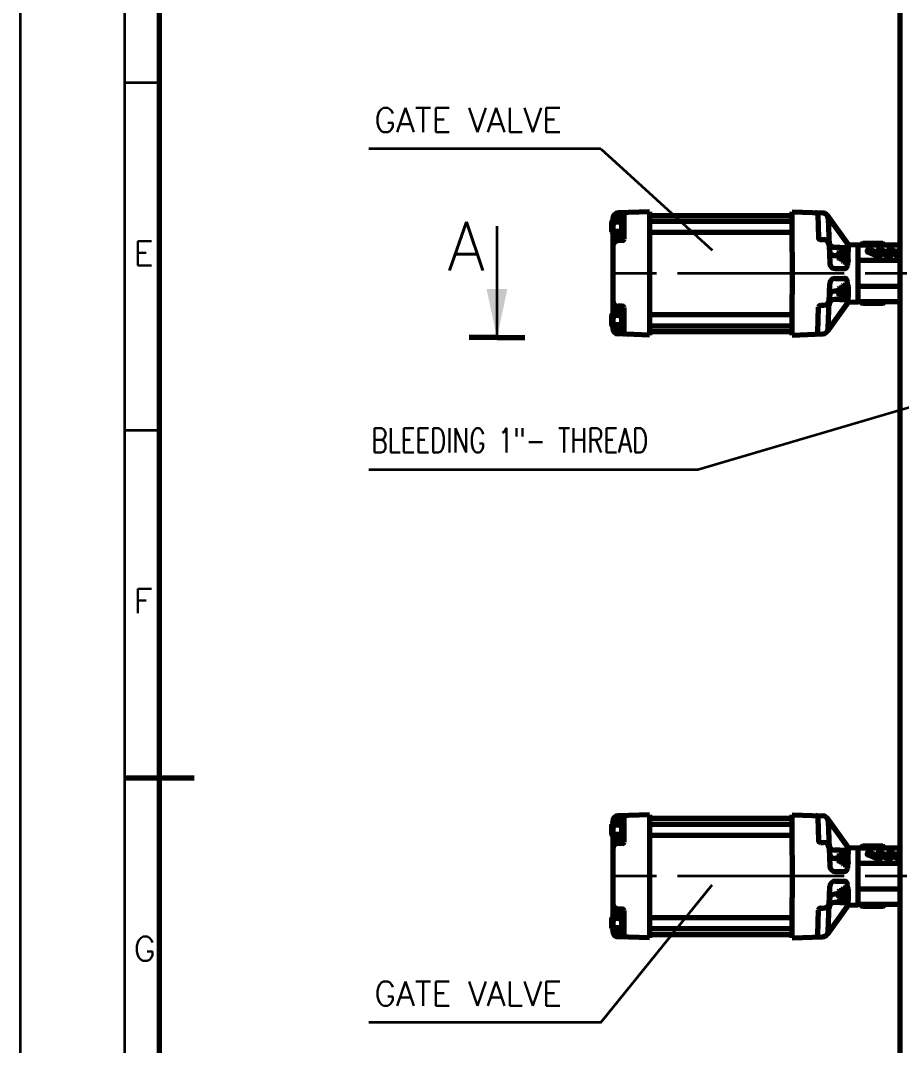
# Model space of a CAD drawing. Extents: x 68 to 8478, y -14 to 5926.
# Drawn here: x 68 to 1336, y 2557 to 4031 of the extents above; entities that cross this region are included whole.
import ezdxf

# ---------------------------------------------------------------- set-up
doc = ezdxf.new("R2010")
doc.units = 0
doc.header["$LTSCALE"] = 10
doc.linetypes.add('ACAD_ISO08W100', pattern=[36, 24, -3, 6, -3])
doc.layers.get('0').update_dxf_attribs({"linetype": 'CONTINUOUS'})
doc.layers.add('10', color=3, linetype='CONTINUOUS')
for name, color, linetype, lineweight in [('dim', 3, 'CONTINUOUS', 15), ('M_EQUIP_A1', 1, 'CONTINUOUS', 35), ('M_EQUIP_E3', 3, 'CONTINUOUS', 35), ('M_EQUIP_E5', 2, 'CONTINUOUS', 50), ('M_EQUIP_E7', 7, 'CONTINUOUS', 70)]:
    doc.layers.add(name, color=color, linetype=linetype, lineweight=lineweight)
doc.styles.add('S', font='simplex.shx', dxfattribs={"width": 0.8})
doc.styles.add('SIMPLEX', font='simplex')
doc.styles.add('TXT', font='txt')

# ---------------------------------------------------------------- blocks, each defined once
blk = doc.blocks.new('LMN1')
at = {"color": 0, "linetype": 'Continuous'}
blk.add_line((8, 0), (0, 0), dxfattribs=at)
blk.add_solid([(3.5, 0.75), (3.5, -0.75), (0, 0)], dxfattribs=at)
at = {"color": 0, "linetype": 'Continuous', "style": 'TXT'}
blk.add_attdef('A', (4.917, 0.5), '', height=3.5, dxfattribs=at)
blk = doc.blocks.new('A$C0F477D11')
at = {"layer": '10', "color": 3, "linetype": 'Continuous', "lineweight": 35}
for p, q in [((20, 395.5), (15, 395.5)), ((20, 345.5), (15, 345.5)), ((20, 295.5), (15, 295.5))]:
    blk.add_line(p, q, dxfattribs=at)
at = {"layer": '10', "color": 7, "linetype": 'Continuous', "lineweight": 70}
blk.add_line((25, 295.5), (15, 295.5), dxfattribs=at)
at = {"layer": '10', "color": 3, "linetype": 'Continuous', "lineweight": 35}
for points in [[(841, 0), (0, 0), (0, 594), (841, 594)], [(836, 5), (15, 5), (15, 589), (836, 589)]]:
    blk.add_lwpolyline(points, close=True, dxfattribs=at)
at = {"layer": '10', "color": 7, "linetype": 'Continuous', "lineweight": 70}
blk.add_lwpolyline([(831, 10), (20, 10), (20, 584), (831, 584)], close=True, dxfattribs=at)
at = {"layer": '10', "color": 3, "linetype": 'Continuous', "lineweight": 35, "style": 'S'}
for s, p in [('E', (16.3, 369.21)), ('F', (16.3, 319.21)), ('G', (16.3, 269.21))]:
    blk.add_text(s, height=3.5, dxfattribs=at).set_placement(p)

msp = doc.modelspace()

# ---------------------------------------------------------------- linework, layer by layer
at = {"layer": 'M_EQUIP_E3', "color": 3, "linetype": 'Continuous', "lineweight": 35}
for p, q in [((903, 3846.5), (569.2, 3846.5)), ((903, 3846.5), (1063.6, 3700.8)), ((1042.9, 3385.6), (1531.9, 3529.2)), ((569.2, 3385.6), (1042.9, 3385.6)), ((903, 2590.2), (1063.6, 2788.2)), ((903, 2590.2), (569.2, 2590.2))]:
    msp.add_line(p, q, dxfattribs=at)
at = {"layer": 'M_EQUIP_E3', "linetype": 'ACAD_ISO08W100', "lineweight": 35}
for p, q in [((2333.3, 3667.3), (896, 3667.3)), ((2333.3, 2800.3), (896, 2800.3))]:
    msp.add_line(p, q, dxfattribs=at)
at = {"layer": 'M_EQUIP_E5', "linetype": 'Continuous', "lineweight": 70}
for p, q in [((921.9, 3748.4), (920.3, 3745.6)), ((920.3, 3746.3), (920.3, 3588.4)), ((921.1, 3747), (921.9, 3748.4)), ((921.9, 3748.4), (931.7, 3748.4)), ((931.7, 3748.4), (921.9, 3748.4)), ((973.3, 3755.8), (928.1, 3754.3)), ((931.7, 3748.4), (932.5, 3747)), ((933.3, 3745.6), (931.7, 3748.4)), ((933.3, 3734.5), (933.3, 3745.6)), ((936.3, 3752.6), (936.3, 3716.5)), ((973.3, 3755.8), (973.3, 3707.8)), ((973.3, 3750.8), (1178.4, 3750.8)), ((1178.4, 3697.8), (1178.4, 3755.8)), ((1178.4, 3755.8), (1222.7, 3754.3)), ((1215.2, 3751.8), (1216.3, 3718.9)), ((1259.2, 3708.8), (1228.9, 3751)), ((1230.4, 3746.6), (1232.6, 3682.1)), ((919.6, 3742.5), (918.3, 3741.2)), ((918.3, 3741.2), (918.3, 3734.5)), ((918.3, 3734.5), (918.3, 3727.8)), ((919.6, 3734.5), (919.6, 3742.5)), ((919.6, 3742.5), (919.6, 3734.5)), ((920.3, 3742.5), (919.6, 3742.5)), ((919.6, 3734.5), (919.6, 3726.5)), ((919.6, 3726.5), (919.6, 3734.5)), ((921.9, 3741.5), (931.7, 3741.5)), ((931.7, 3741.5), (921.9, 3741.5)), ((933.3, 3723.4), (933.3, 3734.5)), ((973.3, 3742.5), (1178.4, 3742.5)), ((918.3, 3727.8), (919.6, 3726.5)), ((919.6, 3726.5), (920.3, 3726.5)), ((920.3, 3723.4), (921.9, 3720.7)), ((921.9, 3720.7), (931.7, 3720.7)), ((931.7, 3720.7), (933.3, 3723.4)), ((973.3, 3726.5), (1178.4, 3726.5)), ((1219.3, 3716), (1223.7, 3716)), ((934.3, 3714.5), (928.3, 3714.5)), ((973.3, 3707.8), (973.3, 3626.9)), ((1247.1, 3704.8), (1239.6, 3704.8)), ((1247.1, 3704.8), (1254.3, 3704.8)), ((1251.3, 3686.4), (1251.3, 3700.3)), ((1258.5, 3702.6), (1252.1, 3702.6)), ((1259.3, 3708.8), (1258.3, 3679.2)), ((1259.2, 3708.8), (1273.3, 3708.4)), ((1259.3, 3686.4), (1259.3, 3700.3)), ((1273.3, 3626.3), (1273.3, 3708.3)), ((1333.3, 3708), (1273.3, 3708)), ((1278.3, 3709), (1278.3, 3708)), ((1308.8, 3710.5), (1279.8, 3710.5)), ((1304.2, 3695.9), (1290, 3702.1)), ((1319.2, 3695.9), (1305, 3702.1)), ((1310.3, 3709), (1310.3, 3708)), ((1333.3, 3696.3), (1320, 3702.1)), ((1178.4, 3697.8), (1178.4, 3636.9)), ((1245.3, 3692.8), (1240, 3692.8)), ((1245.3, 3697.4), (1246.3, 3698.3)), ((1245.3, 3689.3), (1245.3, 3697.4)), ((1245.3, 3697.4), (1251.3, 3697.4)), ((1246.3, 3688.3), (1245.3, 3689.3)), ((1245.3, 3689.3), (1251.3, 3689.3)), ((1246.3, 3698.3), (1246.3, 3688.3)), ((1251.3, 3698.3), (1246.3, 3698.3)), ((1251.3, 3688.3), (1246.3, 3688.3)), ((1252.1, 3698), (1258.5, 3698)), ((1258.5, 3688.7), (1252.1, 3688.7)), ((1333.3, 3685.8), (1273.3, 3685.8)), ((1302.2, 3691.3), (1288, 3697.5)), ((1317.2, 3691.3), (1303, 3697.5)), ((1332.2, 3691.3), (1318, 3697.5)), ((1333.3, 3697.3), (1333, 3697.5)), ((1240.6, 3674.3), (1253.3, 3674.3)), ((1252.1, 3684.1), (1258.5, 3684.1)), ((1240.6, 3660.3), (1253.3, 3660.3)), ((1230.4, 3588.1), (1232.6, 3652.6)), ((1245.3, 3641.8), (1240, 3641.8)), ((1246.3, 3646.3), (1245.3, 3645.4)), ((1245.3, 3645.4), (1245.3, 3637.3)), ((1245.3, 3645.4), (1251.3, 3645.4)), ((1246.3, 3636.3), (1246.3, 3646.3)), ((1251.3, 3646.3), (1246.3, 3646.3)), ((1251.3, 3648.3), (1251.3, 3634.4)), ((1252.1, 3650.6), (1258.5, 3650.6)), ((1258.5, 3646), (1252.1, 3646)), ((1259.3, 3625.8), (1258.3, 3655.5)), ((1259.3, 3648.3), (1259.3, 3634.4)), ((1333.3, 3648.8), (1273.3, 3648.8)), ((973.3, 3626.9), (973.3, 3578.8)), ((1178.4, 3578.8), (1178.4, 3636.9)), ((1247.1, 3629.8), (1239.6, 3629.8)), ((1245.3, 3637.3), (1246.3, 3636.3)), ((1245.3, 3637.3), (1251.3, 3637.3)), ((1251.3, 3636.3), (1246.3, 3636.3)), ((1247.1, 3629.8), (1254.3, 3629.8)), ((1252.1, 3636.7), (1258.5, 3636.7)), ((1258.5, 3632.1), (1252.1, 3632.1)), ((1333.3, 3626.6), (1273.3, 3626.6)), ((1278.3, 3625.6), (1278.3, 3626.6)), ((1310.3, 3625.6), (1310.3, 3626.6)), ((921.9, 3614), (920.3, 3611.3)), ((921.1, 3612.6), (921.9, 3614)), ((931.7, 3614), (921.9, 3614)), ((921.9, 3614), (931.7, 3614)), ((934.3, 3620.2), (928.3, 3620.2)), ((933.3, 3611.3), (931.7, 3614)), ((931.7, 3614), (932.5, 3612.6)), ((936.3, 3618.2), (936.3, 3582.1)), ((1215.2, 3582.9), (1216.4, 3618.7)), ((1219.4, 3621.6), (1223.8, 3621.6)), ((1259.3, 3625.8), (1228.9, 3583.7)), ((1259.2, 3625.8), (1273.3, 3626.3)), ((1308.8, 3624.1), (1279.8, 3624.1)), ((919.6, 3608.2), (918.3, 3606.9)), ((918.3, 3606.9), (918.3, 3600.2)), ((918.3, 3600.2), (918.3, 3593.4)), ((919.6, 3608.2), (919.6, 3600.2)), ((919.6, 3600.2), (919.6, 3608.2)), ((920.3, 3608.2), (919.6, 3608.2)), ((919.6, 3592.2), (919.6, 3600.2)), ((919.6, 3600.2), (919.6, 3592.2)), ((931.7, 3607.1), (921.9, 3607.1)), ((921.9, 3607.1), (931.7, 3607.1)), ((933.3, 3600.2), (933.3, 3611.3)), ((933.3, 3589.1), (933.3, 3600.2)), ((973.3, 3608.2), (1178.4, 3608.2)), ((918.3, 3593.4), (919.6, 3592.2)), ((919.6, 3592.2), (920.3, 3592.2)), ((920.3, 3589.1), (921.9, 3586.3)), ((921.9, 3586.3), (931.7, 3586.3)), ((931.7, 3586.3), (933.3, 3589.1)), ((973.3, 3592.2), (1178.4, 3592.2)), ((973.3, 3583.8), (1178.4, 3583.8)), ((973.3, 3578.8), (928.1, 3580.4)), ((1178.4, 3578.8), (1222.7, 3580.4)), ((919.6, 2875.5), (918.3, 2874.2)), ((919.6, 2867.5), (919.6, 2875.5)), ((919.6, 2875.5), (919.6, 2867.5)), ((920.3, 2875.5), (919.6, 2875.5)), ((921.9, 2881.4), (920.3, 2878.6)), ((920.3, 2879.3), (920.3, 2721.4)), ((921.1, 2880), (921.9, 2881.4)), ((921.9, 2881.4), (931.7, 2881.4)), ((931.7, 2881.4), (921.9, 2881.4)), ((973.3, 2888.8), (928.1, 2887.3)), ((931.7, 2881.4), (932.5, 2880)), ((933.3, 2878.6), (931.7, 2881.4)), ((933.3, 2867.5), (933.3, 2878.6)), ((936.3, 2885.6), (936.3, 2849.5)), ((973.3, 2888.8), (973.3, 2840.8)), ((973.3, 2883.8), (1178.4, 2883.8)), ((973.3, 2875.5), (1178.4, 2875.5)), ((1178.4, 2830.8), (1178.4, 2888.8)), ((1178.4, 2888.8), (1222.7, 2887.3)), ((1215.2, 2884.8), (1216.3, 2851.9)), ((1259.2, 2841.8), (1228.9, 2884)), ((1230.4, 2879.6), (1232.6, 2815.1)), ((918.3, 2874.2), (918.3, 2867.5)), ((918.3, 2867.5), (918.3, 2860.8)), ((918.3, 2860.8), (919.6, 2859.5)), ((919.6, 2867.5), (919.6, 2859.5)), ((919.6, 2859.5), (919.6, 2867.5)), ((921.9, 2874.5), (931.7, 2874.5)), ((931.7, 2874.5), (921.9, 2874.5)), ((933.3, 2856.4), (933.3, 2867.5)), ((919.6, 2859.5), (920.3, 2859.5)), ((920.3, 2856.4), (921.9, 2853.7)), ((921.9, 2853.7), (931.7, 2853.7)), ((934.3, 2847.5), (928.3, 2847.5)), ((931.7, 2853.7), (933.3, 2856.4)), ((973.3, 2859.5), (1178.4, 2859.5)), ((1219.3, 2849), (1223.7, 2849)), ((973.3, 2840.8), (973.3, 2759.9)), ((1178.4, 2830.8), (1178.4, 2769.9)), ((1247.1, 2837.8), (1239.6, 2837.8)), ((1245.3, 2830.4), (1246.3, 2831.3)), ((1246.3, 2831.3), (1246.3, 2821.3)), ((1251.3, 2831.3), (1246.3, 2831.3)), ((1247.1, 2837.8), (1254.3, 2837.8)), ((1251.3, 2819.4), (1251.3, 2833.3)), ((1258.5, 2835.6), (1252.1, 2835.6)), ((1252.1, 2831), (1258.5, 2831)), ((1259.3, 2841.8), (1258.3, 2812.2)), ((1259.2, 2841.8), (1273.3, 2841.4)), ((1259.3, 2819.4), (1259.3, 2833.3)), ((1273.3, 2759.3), (1273.3, 2841.3)), ((1333.3, 2841), (1273.3, 2841)), ((1278.3, 2842), (1278.3, 2841)), ((1308.8, 2843.5), (1279.8, 2843.5)), ((1302.2, 2824.3), (1288, 2830.5)), ((1304.2, 2828.9), (1290, 2835.1)), ((1317.2, 2824.3), (1303, 2830.5)), ((1319.2, 2828.9), (1305, 2835.1)), ((1310.3, 2842), (1310.3, 2841)), ((1332.2, 2824.3), (1318, 2830.5)), ((1333.3, 2829.3), (1320, 2835.1)), ((1333.3, 2830.3), (1333, 2830.5)), ((1245.3, 2825.8), (1240, 2825.8)), ((1245.3, 2822.3), (1245.3, 2830.4)), ((1245.3, 2830.4), (1251.3, 2830.4)), ((1246.3, 2821.3), (1245.3, 2822.3)), ((1245.3, 2822.3), (1251.3, 2822.3)), ((1251.3, 2821.3), (1246.3, 2821.3)), ((1258.5, 2821.7), (1252.1, 2821.7)), ((1252.1, 2817.1), (1258.5, 2817.1)), ((1333.3, 2818.8), (1273.3, 2818.8)), ((1240.6, 2807.3), (1253.3, 2807.3)), ((1240.6, 2793.3), (1253.3, 2793.3)), ((1259.3, 2758.8), (1258.3, 2788.5)), ((1230.4, 2721.1), (1232.6, 2785.6)), ((1245.3, 2774.8), (1240, 2774.8)), ((1246.3, 2779.3), (1245.3, 2778.4)), ((1245.3, 2778.4), (1245.3, 2770.3)), ((1245.3, 2778.4), (1251.3, 2778.4)), ((1246.3, 2769.3), (1246.3, 2779.3)), ((1251.3, 2779.3), (1246.3, 2779.3)), ((1251.3, 2781.3), (1251.3, 2767.4)), ((1252.1, 2783.6), (1258.5, 2783.6)), ((1258.5, 2779), (1252.1, 2779)), ((1259.3, 2781.3), (1259.3, 2767.4)), ((1333.3, 2781.8), (1273.3, 2781.8)), ((973.3, 2759.9), (973.3, 2711.8)), ((1178.4, 2711.8), (1178.4, 2769.9)), ((1259.3, 2758.8), (1228.9, 2716.7)), ((1247.1, 2762.8), (1239.6, 2762.8)), ((1245.3, 2770.3), (1246.3, 2769.3)), ((1245.3, 2770.3), (1251.3, 2770.3)), ((1251.3, 2769.3), (1246.3, 2769.3)), ((1247.1, 2762.8), (1254.3, 2762.8)), ((1252.1, 2769.7), (1258.5, 2769.7)), ((1258.5, 2765.1), (1252.1, 2765.1)), ((1259.2, 2758.8), (1273.3, 2759.3)), ((1333.3, 2759.6), (1273.3, 2759.6)), ((1278.3, 2758.6), (1278.3, 2759.6)), ((1308.8, 2757.1), (1279.8, 2757.1)), ((1310.3, 2758.6), (1310.3, 2759.6)), ((921.9, 2747), (920.3, 2744.3)), ((921.1, 2745.6), (921.9, 2747)), ((931.7, 2747), (921.9, 2747)), ((921.9, 2747), (931.7, 2747)), ((934.3, 2753.2), (928.3, 2753.2)), ((933.3, 2744.3), (931.7, 2747)), ((931.7, 2747), (932.5, 2745.6)), ((933.3, 2733.2), (933.3, 2744.3)), ((936.3, 2751.2), (936.3, 2715.1)), ((1215.2, 2715.9), (1216.4, 2751.7)), ((1219.4, 2754.6), (1223.8, 2754.6)), ((919.6, 2741.2), (918.3, 2739.9)), ((918.3, 2739.9), (918.3, 2733.2)), ((918.3, 2733.2), (918.3, 2726.4)), ((919.6, 2741.2), (919.6, 2733.2)), ((919.6, 2733.2), (919.6, 2741.2)), ((920.3, 2741.2), (919.6, 2741.2)), ((919.6, 2725.2), (919.6, 2733.2)), ((919.6, 2733.2), (919.6, 2725.2)), ((931.7, 2740.1), (921.9, 2740.1)), ((921.9, 2740.1), (931.7, 2740.1)), ((933.3, 2722.1), (933.3, 2733.2)), ((973.3, 2741.2), (1178.4, 2741.2)), ((918.3, 2726.4), (919.6, 2725.2)), ((919.6, 2725.2), (920.3, 2725.2)), ((920.3, 2722.1), (921.9, 2719.3)), ((921.9, 2719.3), (931.7, 2719.3)), ((973.3, 2711.8), (928.1, 2713.4)), ((931.7, 2719.3), (933.3, 2722.1)), ((973.3, 2725.2), (1178.4, 2725.2)), ((973.3, 2716.8), (1178.4, 2716.8)), ((1178.4, 2711.8), (1222.7, 2713.4))]:
    msp.add_line(p, q, dxfattribs=at)
for points in [[(936.3, 3734.5), (936.3, 3749.5), (933.3, 3749.5), (933.3, 3734.5), (933.3, 3719.5), (936.3, 3719.5)], [(936.3, 3600.2), (936.3, 3615.2), (933.3, 3615.2), (933.3, 3600.2), (933.3, 3585.2), (936.3, 3585.2)], [(936.3, 2867.5), (936.3, 2882.5), (933.3, 2882.5), (933.3, 2867.5), (933.3, 2852.5), (936.3, 2852.5)], [(936.3, 2733.2), (936.3, 2748.2), (933.3, 2748.2), (933.3, 2733.2), (933.3, 2718.2), (936.3, 2718.2)]]:
    msp.add_lwpolyline(points, close=True, dxfattribs=at)
for points in [[(933.3, 3734.5, -0.143534), (931.7, 3727.6), (921.9, 3727.6), (931.7, 3727.6, -0.28521), (932.5, 3722.1), (931.7, 3720.7), (921.9, 3720.7), (921.1, 3722.1, -0.28521), (921.9, 3727.6, -0.11397), (920.3, 3733.1)], [(933.3, 3600.2, -0.143534), (931.7, 3593.2), (921.9, 3593.2), (931.7, 3593.2, -0.28521), (932.5, 3587.7), (931.7, 3586.3), (921.9, 3586.3), (921.1, 3587.7, -0.28521), (921.9, 3593.2, -0.11397), (920.3, 3598.7)], [(933.3, 2867.5, -0.143534), (931.7, 2860.6), (921.9, 2860.6), (931.7, 2860.6, -0.28521), (932.5, 2855.1), (931.7, 2853.7), (921.9, 2853.7), (921.1, 2855.1, -0.28521), (921.9, 2860.6, -0.11397), (920.3, 2866.1)], [(933.3, 2733.2, -0.143534), (931.7, 2726.2), (921.9, 2726.2), (931.7, 2726.2, -0.28521), (932.5, 2720.7), (931.7, 2719.3), (921.9, 2719.3), (921.1, 2720.7, -0.28521), (921.9, 2726.2, -0.11397), (920.3, 2731.7)]]:
    msp.add_lwpolyline(points, format="xyb", dxfattribs=at)
for centre, radius, start, end in [((928.3, 3746.3), 8, 92, 180), ((926, 3744.9), 5.31, 156.3758, 220.0506), ((927.7, 3744.9), 5.31, 319.9494, 23.6242), ((938.3, 3752.6), 2, 92, 180), ((1212.2, 3751.7), 3, 2, 88), ((1222.4, 3746.3), 8, 2, 88), ((933, 3735.3), 12.6, 150.6599, 183.3322), ((920.7, 3735.3), 12.6, 356.6678, 29.3401), ((934.3, 3716.5), 2, 270, 0), ((1219.3, 3719), 3, 182, 270), ((1223.7, 3708), 8, 2, 90), ((928.3, 3706.5), 8, 90, 180), ((1239.6, 3712.8), 8, 182, 270), ((1240, 3700.8), 8, 182, 270), ((1255.1, 3700.3), 3.73, 141.7868, 218.2132), ((1254.3, 3709.8), 5, 270, 348.5028), ((1255.6, 3700.3), 3.73, 321.7868, 38.2132), ((1279.8, 3709), 1.5, 90, 180), ((1289, 3699.8), 2.5, 66.524, 246.524), ((1304, 3699.8), 2.5, 66.524, 246.524), ((1308.8, 3709), 1.5, 0, 90), ((1319, 3699.8), 2.5, 66.524, 246.524), ((1334, 3699.8), 2.5, 106.257, 246.524), ((1265.1, 3693.3), 13.7, 160.3471, 199.6529), ((1255.1, 3686.4), 3.73, 141.7868, 218.2132), ((1245.6, 3693.3), 13.7, 340.3471, 19.6529), ((1255.6, 3686.4), 3.73, 321.7868, 38.2132), ((1303.2, 3693.6), 2.5, 246.524, 66.524), ((1318.2, 3693.6), 2.5, 246.524, 66.524), ((1333.2, 3693.6), 2.5, 246.524, 273.6235), ((1240.6, 3682.3), 8, 182, 270), ((1253.3, 3679.3), 5, 270, 358), ((1240.6, 3652.3), 8, 90, 178), ((1253.3, 3655.3), 5, 2, 90), ((1240, 3633.8), 8, 90, 178), ((1255.1, 3648.3), 3.73, 141.7868, 218.2132), ((1265.1, 3641.3), 13.7, 160.3471, 199.6529), ((1255.6, 3648.3), 3.73, 321.7868, 38.2132), ((1245.6, 3641.3), 13.7, 340.3471, 19.6529), ((928.3, 3628.2), 8, 180, 270), ((1223.8, 3629.6), 8, 270, 358), ((1239.6, 3621.8), 8, 90, 178), ((1255.1, 3634.4), 3.73, 141.7868, 218.2132), ((1254.3, 3624.8), 5, 11.4972, 90), ((1255.6, 3634.4), 3.73, 321.7868, 38.2132), ((926, 3610.5), 5.31, 156.3758, 220.0506), ((927.7, 3610.5), 5.31, 319.9494, 23.6242), ((934.3, 3618.2), 2, 0, 90), ((1219.4, 3618.6), 3, 90, 178), ((1279.8, 3625.6), 1.5, 180, 270), ((1308.8, 3625.6), 1.5, 270, 0), ((933, 3600.9), 12.6, 150.6599, 183.3322), ((920.7, 3600.9), 12.6, 356.6678, 29.3401), ((928.3, 3588.4), 8, 180, 268), ((1212.2, 3583), 3, 272, 358), ((1222.4, 3588.4), 8, 272, 358), ((938.3, 3582.1), 2, 180, 268), ((928.3, 2879.3), 8, 92, 180), ((926, 2877.9), 5.31, 156.3758, 220.0506), ((927.7, 2877.9), 5.31, 319.9494, 23.6242), ((938.3, 2885.6), 2, 92, 180), ((1212.2, 2884.7), 3, 2, 88), ((1222.4, 2879.3), 8, 2, 88), ((933, 2868.3), 12.6, 150.6599, 183.3322), ((920.7, 2868.3), 12.6, 356.6678, 29.3401), ((928.3, 2839.5), 8, 90, 180), ((934.3, 2849.5), 2, 270, 0), ((1219.3, 2852), 3, 182, 270), ((1223.7, 2841), 8, 2, 90), ((1239.6, 2845.8), 8, 182, 270), ((1240, 2833.8), 8, 182, 270), ((1255.1, 2833.3), 3.73, 141.7868, 218.2132), ((1265.1, 2826.3), 13.7, 160.3471, 199.6529), ((1254.3, 2842.8), 5, 270, 348.5028), ((1255.6, 2833.3), 3.73, 321.7868, 38.2132), ((1245.6, 2826.3), 13.7, 340.3471, 19.6529), ((1279.8, 2842), 1.5, 90, 180), ((1289, 2832.8), 2.5, 66.524, 246.524), ((1304, 2832.8), 2.5, 66.524, 246.524), ((1308.8, 2842), 1.5, 0, 90), ((1319, 2832.8), 2.5, 66.524, 246.524), ((1334, 2832.8), 2.5, 106.257, 246.524), ((1255.1, 2819.4), 3.73, 141.7868, 218.2132), ((1255.6, 2819.4), 3.73, 321.7868, 38.2132), ((1303.2, 2826.6), 2.5, 246.524, 66.524), ((1318.2, 2826.6), 2.5, 246.524, 66.524), ((1333.2, 2826.6), 2.5, 246.524, 273.6235), ((1240.6, 2815.3), 8, 182, 270), ((1253.3, 2812.3), 5, 270, 358), ((1240.6, 2785.3), 8, 90, 178), ((1253.3, 2788.3), 5, 2, 90), ((1240, 2766.8), 8, 90, 178), ((1255.1, 2781.3), 3.73, 141.7868, 218.2132), ((1265.1, 2774.3), 13.7, 160.3471, 199.6529), ((1255.6, 2781.3), 3.73, 321.7868, 38.2132), ((1245.6, 2774.3), 13.7, 340.3471, 19.6529), ((928.3, 2761.2), 8, 180, 270), ((1223.8, 2762.6), 8, 270, 358), ((1239.6, 2754.8), 8, 90, 178), ((1255.1, 2767.4), 3.73, 141.7868, 218.2132), ((1254.3, 2757.8), 5, 11.4972, 90), ((1255.6, 2767.4), 3.73, 321.7868, 38.2132), ((1279.8, 2758.6), 1.5, 180, 270), ((1308.8, 2758.6), 1.5, 270, 0), ((926, 2743.5), 5.31, 156.3758, 220.0506), ((927.7, 2743.5), 5.31, 319.9494, 23.6242), ((934.3, 2751.2), 2, 0, 90), ((1219.4, 2751.6), 3, 90, 178), ((933, 2733.9), 12.6, 150.6599, 183.3322), ((920.7, 2733.9), 12.6, 356.6678, 29.3401), ((928.3, 2721.4), 8, 180, 268), ((938.3, 2715.1), 2, 180, 268), ((1212.2, 2716), 3, 272, 358), ((1222.4, 2721.4), 8, 272, 358)]:
    msp.add_arc(centre, radius, start, end, dxfattribs=at)
at = {"layer": 'M_EQUIP_E7'}
msp.add_line((1333.3, 4809.7), (1333.3, 2264.2), dxfattribs=at)
at = {"layer": 'M_EQUIP_E7', "linetype": 'Continuous', "lineweight": 70}
for points in [[(753.8, 3575.1), (713.8, 3575.1)], [(753.8, 3575.1), (793.8, 3575.1)]]:
    msp.add_lwpolyline(points, dxfattribs=at)

# ---------------------------------------------------------------- block references
at = {"layer": 'dim', "lineweight": 35, "xscale": 10, "yscale": 10, "zscale": 10}
msp.add_blockref('A$C0F477D11', (68.1, -13.5), dxfattribs=at)
at = {"layer": 'M_EQUIP_A1', "color": 2, "linetype": 'Continuous'}
ref = msp.add_blockref('LMN1', (753.7, 3575.1), dxfattribs=dict(at, xscale=20, yscale=20, zscale=20, rotation=90))
ref.add_attrib('A', 'A', (682.6, 3671.6), dxfattribs={"layer": '0', "color": 0, "linetype": 'Continuous', "height": 70, "rotation": 359.9623, "style": 'SIMPLEX'})

# ---------------------------------------------------------------- texts
at = {"layer": 'M_EQUIP_E7', "color": 2, "linetype": 'Continuous', "style": 'SIMPLEX'}
for p in [(577.1, 3870.5), (577.1, 2614.1)]:
    msp.add_text('GATE VALVE', height=35, dxfattribs=at).set_placement(p)
at = {"layer": 'M_EQUIP_E7', "color": 2, "linetype": 'Continuous', "style": 'SIMPLEX', "width": 0.739151}
msp.add_text('BLEEDING 1"- THREAD', height=35, dxfattribs=at).set_placement((573.2, 3409.6))

doc.saveas('drawing.dxf')
